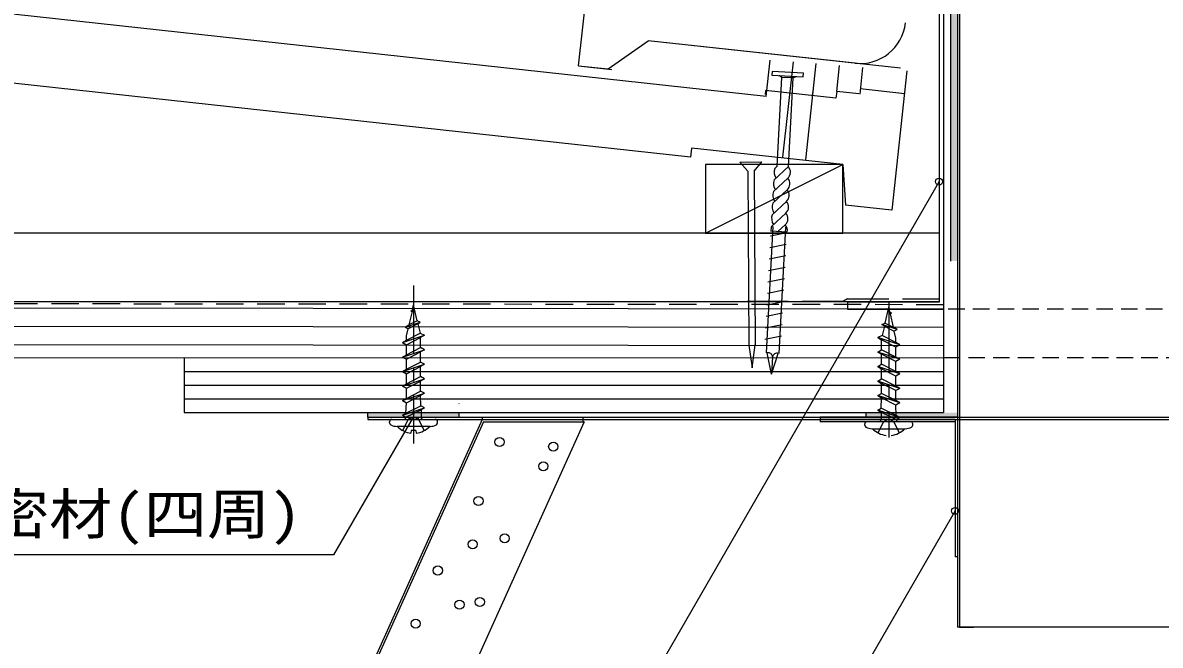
# Model space of a CAD drawing. Units: millimetres on the paper, enlarged 10 times, with parts at other scales. Extents: x -4356 to 3884, y -2974 to 2806.
# Drawn here: x 987 to 1816, y 1019 to 1473 of the extents above; entities that cross this region are included whole.
import ezdxf
from ezdxf.enums import TextEntityAlignment as Align

# ---------------------------------------------------------------- set-up
doc = ezdxf.new("R2010")
doc.units = ezdxf.units.MM
doc.header["$LTSCALE"] = 10
doc.header["$PDMODE"] = 32
doc.header["$PDSIZE"] = 5
for name, pattern in [('CHAIN1', [8, 5, -1, 1, -1]), ('DASHED1', [1.8, 1.2, -0.6]), ('DASHED2', [3, 2, -1]), ('DASHED3', [4, 3, -1])]:
    doc.linetypes.add(name, pattern=pattern)
doc.layers.add('1-0', color=4, linetype='Continuous')
doc.styles.add('ＭＳ ゴシック', font='')
doc.styles.get('ＭＳ ゴシック').set_extended_font_data('MS Gothic')

msp = doc.modelspace()

# ---------------------------------------------------------------- linework, layer by layer
at = {"layer": '1-0', "color": 7}
for p, q in [((1667.87, 1684.15), (1667.87, 1032.49)), ((1669.54, 1685.82), (1669.54, 1032.49)), ((1654.54, 1674.12), (1654.54, 1269.12)), ((1657.87, 1674.12), (1657.87, 1264.12)), ((1662.87, 1665.82), (1662.87, 1299.15)), ((1391.95, 1441.39), (1411.89, 1624.2)), ((1391.95, 1441.39), (1411.89, 1624.2)), ((1528.51, 1419.04), (699.63, 1509.43)), ((1528.51, 1419.04), (699.63, 1509.43)), ((1473.39, 1374.75), (692.72, 1459.88)), ((1473.39, 1374.75), (692.72, 1459.88)), ((1413.58, 1439.03), (1442.72, 1459.6)), ((1413.58, 1439.03), (1442.73, 1459.6)), ((1626.47, 1439.56), (1442.72, 1459.6)), ((1593.33, 1443.17), (1442.73, 1459.6)), ((1528.52, 1419.04), (1531.41, 1445.54)), ((1548.15, 1444.22), (1540.58, 1374.78)), ((1564.78, 1442.9), (1557.15, 1372.97)), ((1391.95, 1441.39), (1413.58, 1439.03)), ((1391.95, 1441.39), (1416.22, 1438.74)), ((1391.95, 1441.39), (1413.58, 1439.03)), ((1391.95, 1441.39), (1416.22, 1438.74)), ((1579.98, 1422.61), (1582.05, 1441.54)), ((1598.82, 1440.22), (1596.7, 1420.78)), ((1631.14, 1437.66), (1620.07, 1336.2)), ((1596.18, 1420.84), (1579.98, 1422.61)), ((1629.57, 1420.91), (1597.1, 1424.45)), ((1474.11, 1381.38), (1473.39, 1374.75)), ((1584.35, 1369.35), (1474.11, 1381.38)), ((1584.35, 1369.35), (1484.34, 1369.35)), ((1584.35, 1319.35), (1584.35, 1369.35)), ((1584.35, 1369.35), (1586.48, 1339.87)), ((1620.07, 1336.2), (1586.48, 1339.87)), ((457.51, 1319.62), (1654.54, 1319.68)), ((1484.35, 1319.35), (1584.35, 1319.35)), ((457.51, 1269.62), (1654.54, 1269.68)), ((1587.87, 1269.18), (1587.87, 1264.18)), ((1654.54, 1269.12), (1587.87, 1269.18)), ((1657.87, 1264.12), (457.51, 1265.17)), ((1587.87, 1264.18), (1657.87, 1264.12)), ((1657.87, 1264.12), (1657.87, 1228.78)), ((457.51, 1228.72), (1657.87, 1228.78)), ((1657.87, 1228.78), (1657.87, 1188.78)), ((1238.37, 1185.46), (1268.37, 1185.46)), ((1238.37, 1185.46), (1268.37, 1185.46)), ((1238.37, 1185.46), (1238.37, 1183.79)), ((1268.37, 1185.46), (1268.37, 1183.79)), ((1275.04, 1185.46), (1275.04, 1183.79)), ((1567.87, 1185.46), (1567.87, 1182.13)), ((1667.87, 1185.46), (1567.87, 1185.46)), ((1601.2, 1188.8), (1601.2, 1185.46)), ((1321.71, 1183.79), (1123.39, 743.15)), ((1322.78, 1182.13), (1124.91, 742.46)), ((1395.89, 1182.13), (1185.71, 715.1)), ((1238.37, 1183.79), (1268.37, 1183.79)), ((1275.04, 1183.79), (1395.04, 1183.79)), ((1322.78, 1182.13), (1395.89, 1182.13)), ((1666.2, 1183.79), (1567.87, 1183.8)), ((1666.2, 1182.13), (1567.87, 1182.13)), ((1666.2, 1183.79), (1666.2, 1083.79)), ((1667.86, 1083.79), (1666.2, 1083.79)), ((1669.54, 1032.49), (1667.87, 1032.49)), ((1669.54, 1032.49), (1679.54, 1032.49))]:
    msp.add_line(p, q, dxfattribs=at)
at = {"layer": '1-0'}
for p, q in [((1532.97, 1437.1), (1532.83, 1434.47)), ((1532.83, 1434.47), (1555.53, 1433.25)), ((1555.67, 1435.88), (1532.97, 1437.1)), ((1540.03, 1432.89), (1537.96, 1434.19)), ((1555.53, 1433.25), (1555.67, 1435.88)), ((1536.57, 1368.33), (1540.03, 1432.89)), ((1544.74, 1367.9), (1548.2, 1432.46)), ((1548.2, 1432.46), (1550.4, 1433.53)), ((1562.75, 1424.49), (1562.21, 1419.58)), ((1509.47, 1371.26), (1525.47, 1371.36)), ((1509.47, 1371.26), (1515.18, 1364.63)), ((1519.85, 1364.66), (1525.47, 1371.36)), ((1544.74, 1367.9), (1534.38, 1358.21)), ((1536.8, 1368.49), (1534.83, 1366.65)), ((1515.18, 1364.63), (1515.98, 1237.97)), ((1519.85, 1364.66), (1520.65, 1238)), ((1544.29, 1359.43), (1533.93, 1349.74)), ((1544.29, 1359.43), (1533.93, 1349.74)), ((1654.54, 1356.97), (1239.67, 638.41)), ((1543.83, 1350.96), (1533.47, 1341.27)), ((1543.83, 1350.96), (1533.47, 1341.27)), ((1543.38, 1342.5), (1533.02, 1332.81)), ((1543.38, 1342.5), (1533.02, 1332.81)), ((1542.93, 1334.03), (1532.57, 1324.34)), ((1542.93, 1334.03), (1532.57, 1324.34)), ((1533.39, 1324.21), (1528.47, 1232.3)), ((1543.71, 1319.6), (1531.68, 1317.17)), ((1531.86, 1321.14), (1543.95, 1320.49)), ((1542.47, 1325.56), (1537.43, 1320.84)), ((1542.47, 1325.56), (1537.43, 1320.84)), ((1542.67, 1323.71), (1537.75, 1231.8)), ((1543.26, 1311.25), (1531.23, 1308.81)), ((1542.81, 1302.89), (1530.78, 1300.46)), ((1542.37, 1294.53), (1530.33, 1292.1)), ((1541.92, 1286.18), (1529.88, 1283.74)), ((1541.47, 1277.82), (1529.44, 1275.39)), ((1541.02, 1269.46), (1528.99, 1267.03)), ((1270.62, 1262.4), (1268.35, 1252.59)), ((1269.71, 1262.73), (1270.88, 1263.55)), ((1269.71, 1262.73), (1270.62, 1262.4)), ((1270.62, 1262.4), (1272.28, 1264.66)), ((1270.88, 1263.55), (1271.71, 1267.13)), ((1270.88, 1263.55), (1272.28, 1264.66)), ((1274.35, 1255.66), (1271.71, 1267.13)), ((1540.57, 1261.11), (1528.54, 1258.67)), ((1615.22, 1254), (1617.87, 1265.46)), ((1618.69, 1261.89), (1617.3, 1262.99)), ((1618.96, 1260.74), (1617.3, 1262.99)), ((1618.69, 1261.89), (1617.87, 1265.46)), ((1619.86, 1261.07), (1618.69, 1261.89)), ((1619.86, 1261.07), (1618.96, 1260.74)), ((1618.96, 1260.74), (1621.22, 1250.93)), ((1657.87, 1250.79), (457.51, 1251.83)), ((1265.59, 1251.03), (1276.63, 1254.68)), ((1265.59, 1251.03), (1268.35, 1252.59)), ((1274.87, 1253.41), (1267.69, 1249.73)), ((1274.35, 1255.67), (1268.35, 1252.59)), ((1276.63, 1254.68), (1274.35, 1255.67)), ((1274.87, 1253.41), (1276.63, 1254.68)), ((1274.87, 1253.41), (1276.46, 1246.54)), ((1540.13, 1252.75), (1528.09, 1250.32)), ((1612.94, 1253.01), (1615.22, 1254)), ((1614.7, 1251.74), (1612.94, 1253.01)), ((1623.98, 1249.36), (1612.94, 1253.01)), ((1614.7, 1251.74), (1613.11, 1244.87)), ((1614.7, 1251.74), (1621.88, 1248.07)), ((1615.22, 1254), (1621.22, 1250.93)), ((1263.71, 1239.82), (1279.71, 1245.11)), ((1265.59, 1251.03), (1267.69, 1249.73)), ((1266.54, 1244.75), (1267.69, 1249.73)), ((1266.54, 1241.46), (1276.46, 1246.54)), ((1266.54, 1241.46), (1266.54, 1244.75)), ((1266.54, 1238.18), (1276.87, 1243.48)), ((1276.46, 1246.54), (1279.71, 1245.11)), ((1279.71, 1245.11), (1276.87, 1243.48)), ((1276.87, 1236.16), (1276.87, 1243.48)), ((1539.68, 1244.39), (1527.64, 1241.96)), ((1613.11, 1244.87), (1609.87, 1243.45)), ((1609.87, 1243.45), (1612.7, 1241.81)), ((1625.87, 1238.15), (1609.87, 1243.45)), ((1623.04, 1239.79), (1613.11, 1244.87)), ((1623.98, 1249.36), (1621.22, 1250.93)), ((1623.98, 1249.36), (1621.88, 1248.07)), ((1623.04, 1243.08), (1621.88, 1248.07)), ((1623.04, 1239.79), (1623.04, 1243.08)), ((1657.87, 1237.45), (457.51, 1238.5)), ((1263.71, 1239.82), (1266.54, 1241.46)), ((1263.71, 1239.82), (1266.54, 1238.18)), ((1266.54, 1230.87), (1266.54, 1238.18)), ((1266.54, 1230.87), (1276.87, 1236.16)), ((1279.71, 1234.53), (1276.87, 1236.16)), ((1515.98, 1237.97), (1518.42, 1221.32)), ((1518.42, 1221.32), (1520.65, 1238)), ((1612.7, 1234.5), (1612.7, 1241.81)), ((1623.04, 1236.52), (1612.7, 1241.81)), ((1625.87, 1238.15), (1623.04, 1239.79)), ((1625.87, 1238.15), (1623.04, 1236.52)), ((1623.04, 1229.21), (1623.04, 1236.52)), ((1263.71, 1229.24), (1279.71, 1234.53)), ((1263.71, 1229.24), (1266.54, 1230.87)), ((1263.71, 1229.24), (1266.54, 1227.6)), ((1266.54, 1227.6), (1276.87, 1232.89)), ((1266.54, 1220.29), (1266.54, 1227.6)), ((1279.71, 1234.53), (1276.87, 1232.89)), ((1276.87, 1225.58), (1276.87, 1232.89)), ((1532.54, 1216.78), (1537.45, 1231.82)), ((1609.87, 1232.86), (1612.7, 1234.5)), ((1609.87, 1232.86), (1612.7, 1231.23)), ((1625.87, 1227.57), (1609.87, 1232.86)), ((1623.04, 1229.21), (1612.7, 1234.5)), ((1612.7, 1223.92), (1612.7, 1231.23)), ((1623.04, 1225.94), (1612.7, 1231.23)), ((1625.87, 1227.57), (1623.04, 1229.21)), ((1625.87, 1227.57), (1623.04, 1225.94)), ((1104.53, 1218.75), (1657.87, 1218.78)), ((1263.71, 1218.65), (1279.71, 1223.94)), ((1263.71, 1218.65), (1266.54, 1220.29)), ((1263.71, 1218.65), (1266.54, 1217.02)), ((1266.54, 1220.29), (1276.87, 1225.58)), ((1266.54, 1217.02), (1276.87, 1222.31)), ((1279.71, 1223.94), (1276.87, 1225.58)), ((1279.71, 1223.94), (1276.87, 1222.31)), ((1276.87, 1215), (1276.87, 1222.31)), ((1609.87, 1222.28), (1612.7, 1223.92)), ((1609.87, 1222.28), (1612.7, 1220.64)), ((1625.87, 1216.99), (1609.87, 1222.28)), ((1623.04, 1218.62), (1612.7, 1223.92)), ((1612.7, 1213.33), (1612.7, 1220.64)), ((1623.04, 1215.35), (1612.7, 1220.64)), ((1623.04, 1218.62), (1623.04, 1225.94)), ((1625.87, 1216.99), (1623.04, 1218.62)), ((1263.71, 1208.07), (1279.71, 1213.36)), ((1266.54, 1209.71), (1266.54, 1217.02)), ((1266.54, 1209.71), (1276.87, 1215)), ((1266.54, 1206.43), (1276.87, 1211.73)), ((1279.71, 1213.36), (1276.87, 1215)), ((1279.71, 1213.36), (1276.87, 1211.73)), ((1276.87, 1204.41), (1276.87, 1211.73)), ((1609.87, 1211.7), (1612.7, 1213.33)), ((1609.87, 1211.7), (1612.7, 1210.06)), ((1625.87, 1206.4), (1609.87, 1211.7)), ((1623.04, 1208.04), (1612.7, 1213.33)), ((1612.7, 1202.75), (1612.7, 1210.06)), ((1623.04, 1204.77), (1612.7, 1210.06)), ((1625.87, 1216.99), (1623.04, 1215.35)), ((1623.04, 1208.04), (1623.04, 1215.35)), ((1104.53, 1208.75), (1657.87, 1208.78)), ((1263.71, 1208.07), (1266.54, 1209.71)), ((1263.71, 1208.07), (1266.54, 1206.43)), ((1263.71, 1197.49), (1279.71, 1202.78)), ((1266.54, 1199.12), (1266.54, 1206.43)), ((1266.54, 1199.12), (1276.87, 1204.41)), ((1279.71, 1202.78), (1276.87, 1204.41)), ((1279.71, 1202.78), (1276.87, 1201.14)), ((1609.87, 1201.11), (1612.7, 1202.75)), ((1623.04, 1197.46), (1612.7, 1202.75)), ((1625.87, 1206.4), (1623.04, 1208.04)), ((1625.87, 1206.4), (1623.04, 1204.77)), ((1623.04, 1197.46), (1623.04, 1204.77)), ((1104.53, 1198.75), (1657.87, 1198.78)), ((1263.71, 1197.49), (1266.54, 1199.12)), ((1263.71, 1197.49), (1266.54, 1195.85)), ((1266.21, 1188.35), (1266.54, 1195.85)), ((1266.21, 1188.35), (1277.11, 1193.69)), ((1266.54, 1195.85), (1276.87, 1201.14)), ((1277.11, 1193.69), (1276.87, 1201.14)), ((1279.71, 1192.19), (1277.11, 1193.69)), ((1304.76, 1195.46), (1305.04, 1195.18)), ((1609.87, 1201.11), (1612.7, 1199.48)), ((1625.87, 1195.82), (1609.87, 1201.11)), ((1612.46, 1192.03), (1612.7, 1199.48)), ((1623.04, 1194.19), (1612.7, 1199.48)), ((1625.87, 1195.82), (1623.04, 1197.46)), ((1625.87, 1195.82), (1623.04, 1194.19)), ((1623.37, 1186.68), (1623.04, 1194.19)), ((1271.32, 1185.46), (1213.42, 1085.18)), ((1263.71, 1186.9), (1279.71, 1192.19)), ((1263.71, 1186.9), (1266.21, 1188.35)), ((1263.71, 1186.9), (1266.21, 1185.46)), ((1266.21, 1185.46), (1277.21, 1190.75)), ((1266.21, 1185.46), (1277.21, 1185.46)), ((1268.37, 1185.46), (1275.04, 1185.46)), ((1268.37, 1185.46), (1275.04, 1185.46)), ((1279.71, 1192.19), (1277.21, 1190.75)), ((1277.21, 1190.75), (1277.21, 1185.46)), ((1305.04, 1185.46), (1305.04, 1188.79)), ((1321.71, 1185.46), (1321.71, 1183.79)), ((1395.04, 1185.46), (2315.73, 1185.46)), ((1609.87, 1190.53), (1612.46, 1192.03)), ((1609.87, 1190.53), (1612.37, 1189.09)), ((1625.87, 1185.24), (1609.87, 1190.53)), ((1623.37, 1183.79), (1612.37, 1189.09)), ((1612.37, 1189.09), (1612.37, 1183.79)), ((1623.37, 1186.68), (1612.46, 1192.03)), ((1625.87, 1185.24), (1623.37, 1186.68)), ((1625.87, 1185.24), (1623.37, 1183.79)), ((1254.21, 1181.32), (1254.21, 1182.13)), ((1255.87, 1183.79), (1287.54, 1183.79)), ((1283.74, 1178.69), (1259.68, 1178.69)), ((1268.37, 1183.79), (1275.04, 1183.79)), ((1289.21, 1181.32), (1289.21, 1182.13)), ((1395.04, 1183.79), (2315.73, 1183.79)), ((1600.37, 1179.65), (1600.37, 1180.46)), ((1633.7, 1182.13), (1602.04, 1182.13)), ((1605.84, 1177.02), (1629.9, 1177.02)), ((1623.37, 1183.79), (1612.37, 1183.79)), ((1635.37, 1179.65), (1635.37, 1180.46)), ((1269.99, 1175.66), (1269.85, 1173.79)), ((1273.42, 1175.66), (1269.99, 1175.66)), ((1273.42, 1175.66), (1273.56, 1173.79)), ((1666.2, 1117.13), (1328.9, 532.89)), ((1213.42, 1085.18), (889.3, 1085.18)), ((2039.54, 1032.49), (1669.54, 1032.49))]:
    msp.add_line(p, q, dxfattribs=at)
at = {"layer": '1-0', "linetype": 'CHAIN1'}
for p, q in [((1271.71, 1281.29), (1271.71, 1166.33)), ((1617.87, 1268.79), (1617.87, 1170.67))]:
    msp.add_line(p, q, dxfattribs=at)
at = {"layer": '1-0', "linetype": 'DASHED2'}
msp.add_line((1657.87, 1267.33), (457.51, 1268.37), dxfattribs=at)
at = {"layer": '1-0', "color": 3, "linetype": 'DASHED3'}
for p, q in [((1474.72, 1269.78), (1584.83, 1269.88)), ((1587.87, 1271.67), (1584.83, 1269.88)), ((1587.87, 1271.67), (1654.53, 1271.73))]:
    msp.add_line(p, q, dxfattribs=at)
at = {"layer": '1-0', "linetype": 'DASHED1'}
for p, q in [((2051.2, 1263.78), (1657.87, 1264.12)), ((1657.87, 1228.78), (2051.2, 1228.79)), ((1267.89, 1183.64), (1271.71, 1185.66)), ((1271.71, 1185.66), (1275.52, 1183.64)), ((1263.91, 1175.66), (1267.89, 1183.64)), ((1279.5, 1175.66), (1275.52, 1183.64)), ((1610.08, 1174), (1614.05, 1181.97)), ((1617.87, 1184), (1614.05, 1181.97)), ((1621.69, 1181.97), (1617.87, 1184)), ((1625.66, 1174), (1621.69, 1181.97))]:
    msp.add_line(p, q, dxfattribs=at)
at = {"layer": '1-0'}
for points in [[(1548.2, 1432.46), (1540.03, 1432.89), (1537.96, 1434.19)], [(1533.22, 1229.35), (1532.54, 1216.78), (1529.28, 1232.25)], [(1238.37, 1185.46), (1238.37, 1188.79), (1305.04, 1188.79)]]:
    msp.add_lwpolyline(points, dxfattribs=at)
at = {"layer": '1-0', "color": 7}
for points in [[(1579.98, 1422.61), (1579.45, 1417.7), (1528.17, 1423.3), (1527.86, 1420.49)], [(1484.34, 1369.35), (1484.35, 1319.35), (1584.35, 1369.35)], [(1104.54, 1228.75), (1104.54, 1188.75), (1657.87, 1188.78)], [(1275.04, 1185.46), (1395.04, 1185.46), (1395.04, 1182.13)]]:
    msp.add_lwpolyline(points, dxfattribs=at)
at = {"layer": '1-0'}
for centre in [(1334.31, 1167.33), (1373.47, 1163.98), (1366.31, 1149.66), (1319.03, 1124.35), (1314.74, 1092.83), (1338.14, 1097.13), (1289.43, 1073.73), (1319.99, 1050.81), (1305.19, 1048.9), (1273.19, 1035.05)]:
    msp.add_circle(centre, 3.33, dxfattribs=at)
at = {"layer": '1-0', "color": 7}
msp.add_arc((1596.94, 1476.31), 33.33, 263.77655, 353.77653, dxfattribs=at)
at = {"layer": '1-0'}
for centre, radius, start, end in [((1540.32, 1363.89), 5.97, 311.6513, 42.21369), ((1542, 1363.94), 7.66, 159.2904, 215.59199), ((1539.87, 1355.42), 5.97, 311.6513, 42.21369), ((1541.55, 1355.5), 7.66, 159.2904, 215.59199), ((1539.41, 1346.95), 5.97, 311.6513, 42.21369), ((1541.09, 1347.03), 7.66, 159.2904, 215.59199), ((1538.96, 1338.49), 5.97, 311.6513, 42.21369), ((1540.64, 1338.57), 7.66, 159.2904, 215.59199), ((1540.19, 1330.1), 7.66, 159.2904, 215.59199), ((1538.51, 1330.02), 5.97, 311.6513, 42.21369), ((1539.73, 1321.63), 7.66, 159.2904, 183.74479), ((1538.05, 1321.55), 5.97, 349.80559, 42.21369), ((1530.01, 1229.12), 3.22, 4.0946, 103.16379), ((1536.38, 1228.78), 3.22, 70.70119, 169.77039), ((1264.54, 1185.46), 1.67, 270, 0), ((1278.87, 1185.46), 1.67, 180, 270), ((1255.87, 1182.13), 1.67, 90, 180), ((1255.87, 1181.32), 1.67, 180, 241.61649), ((1259.68, 1188.35), 9.67, 241.61649, 270), ((1271.71, 1190.02), 16.33, 223.93784, 263.464), ((1271.71, 1190.02), 16.33, 276.53598, 316.06215), ((1283.74, 1188.35), 9.67, 270, 298.3835), ((1287.54, 1182.13), 1.67, 0, 90), ((1287.54, 1181.32), 1.67, 298.3835, 0), ((1602.04, 1180.46), 1.67, 90, 180), ((1602.04, 1179.65), 1.67, 180, 241.6165), ((1605.84, 1186.69), 9.67, 241.6165, 270), ((1617.87, 1188.36), 16.33, 223.93785, 263.46402), ((1610.7, 1183.79), 1.67, 270, 360), ((1617.87, 1188.36), 16.33, 276.536, 316.06216), ((1625.04, 1183.79), 1.67, 180, 270), ((1629.9, 1186.69), 9.67, 270, 298.38351), ((1633.7, 1180.46), 1.67, 360, 90), ((1633.7, 1179.65), 1.67, 298.38351, 360)]:
    msp.add_arc(centre, radius, start, end, dxfattribs=at)
at = {"layer": '1-0', "color": 5}
for p in [(1654.54, 1356.97), (1666.2, 1117.12)]:
    msp.add_point(p, dxfattribs=at)
at = {"layer": '1-0', "color": 7}
for points in [[(1667.87, 1665.82), (1662.87, 1665.82), (1667.87, 1299.15), (1662.87, 1299.15)], [(1238.37, 1185.46), (1238.37, 1188.79), (1305.04, 1185.46), (1305.04, 1188.79)], [(1667.87, 1188.79), (1667.87, 1185.46), (1601.2, 1188.8), (1601.2, 1185.46)]]:
    msp.add_solid(points, dxfattribs=at)

# ---------------------------------------------------------------- texts
at = {"layer": '1-0', "color": 7, "style": 'ＭＳ ゴシック', "width": 1.15}
msp.add_text('気密材(四周)', height=29.33, dxfattribs=at).set_placement((914.22, 1091.37), align=Align.BOTTOM_LEFT)

doc.saveas('drawing.dxf')
